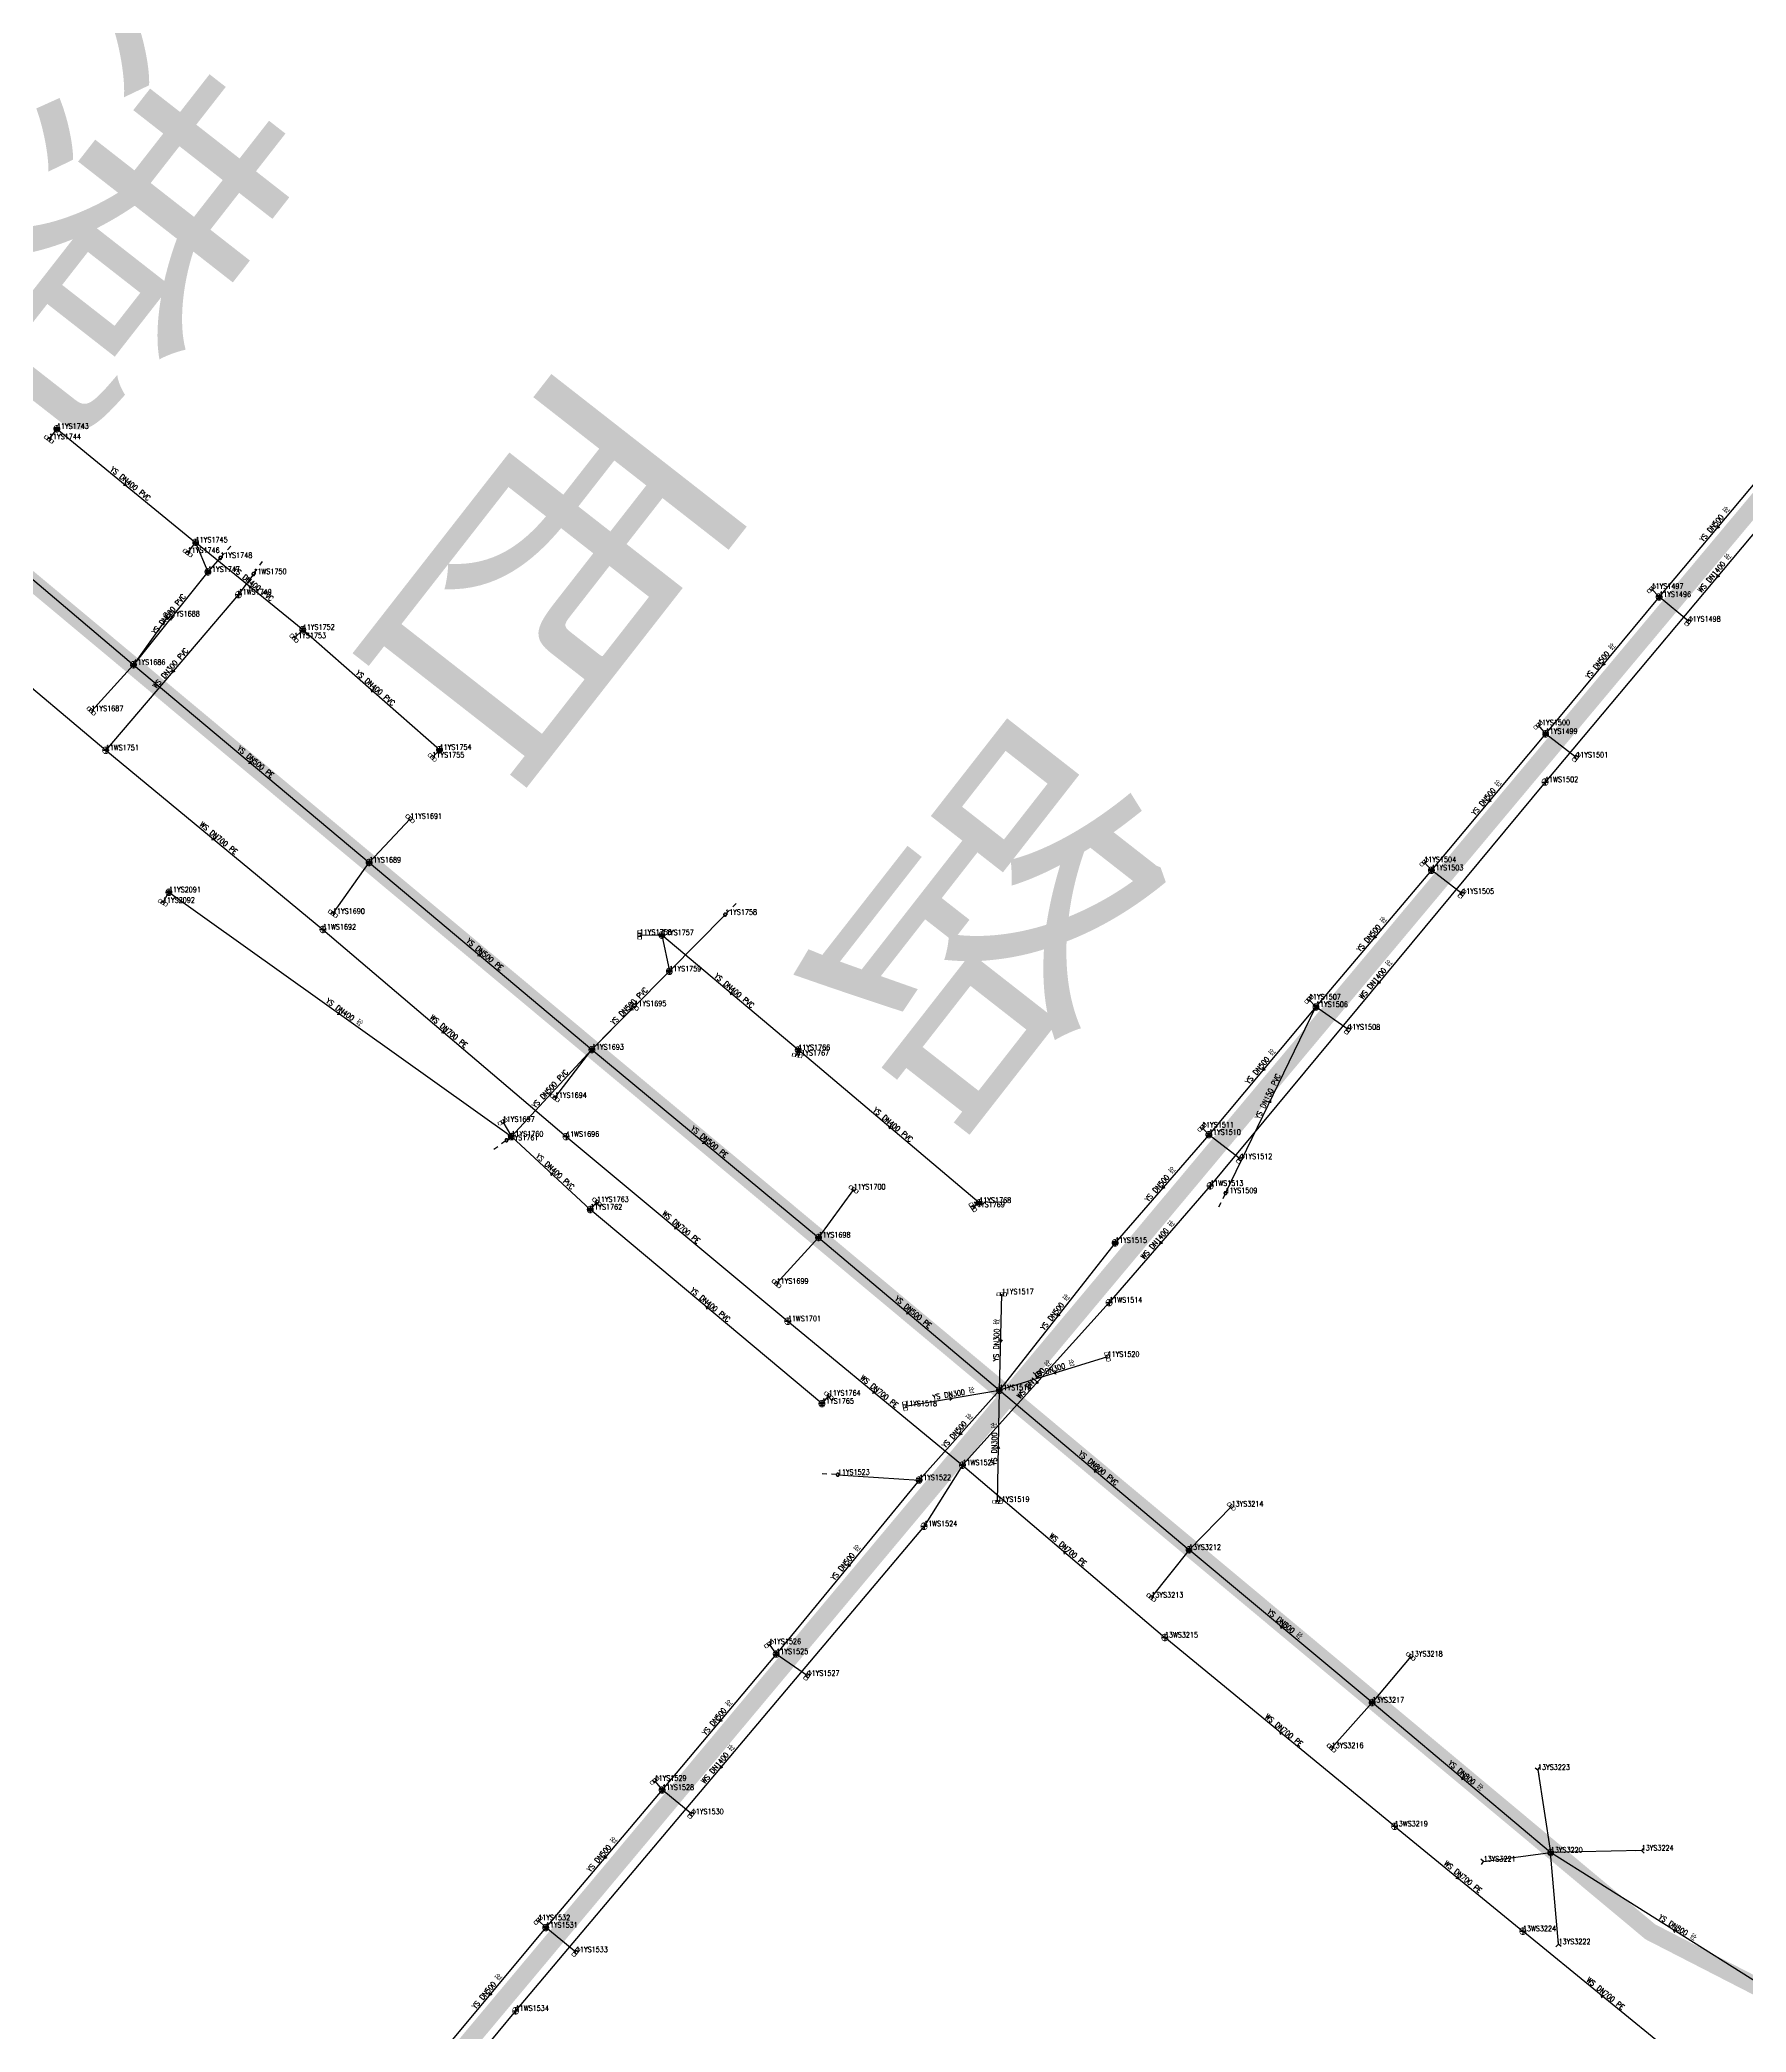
# Model space of a CAD drawing. Extents: x 78813 to 99477, y 2421021 to 2448125.
# Drawn here: x 82797.8 to 83087, y 2435632.1 to 2435969.8 of the extents above; entities that cross this region are included whole.
import ezdxf
from ezdxf.enums import TextEntityAlignment as Align

# ---------------------------------------------------------------- set-up
doc = ezdxf.new("R2010")
doc.units = 0
doc.set_wipeout_variables(frame=1)
doc.layers.get('0').update_dxf_attribs({"linetype": 'CONTINUOUS'})
for name, color, linetype in [('DX_WS', 16, 'CONTINUOUS'), ('DX_YS', 42, 'CONTINUOUS'), ('道路', 5, 'CONTINUOUS')]:
    doc.layers.add(name, color=color, linetype=linetype)
doc.layers.add('WSLINE', color=7, linetype='CONTINUOUS', true_color=0x7f0000)
doc.layers.add('YSLINE', color=7, linetype='CONTINUOUS', true_color=0xcc9900)
doc.layers.add('道路名称', color=7, linetype='CONTINUOUS', lineweight=0)
doc.styles.add('CcNameZT', font='txt.SHX', dxfattribs={"width": 0.8, "bigfont": 'HZTXT.SHX'})
doc.styles.get("Standard").update_dxf_attribs({"font": 'txt.shx', "bigfont": 'hztxt.shx'})
doc.styles.add('宋体0.7', font='', dxfattribs={"width": 0.7})
doc.styles.get('宋体0.7').set_extended_font_data('SimSun')

# ---------------------------------------------------------------- blocks, each defined once
blk = doc.blocks.new('GC546')
at = {"color": 0}
for p in [(0.866, 0.5), (0.866, -0.5)]:
    blk.add_line(p, (0, 0), dxfattribs=at)
blk = doc.blocks.new('PS污水井')
blk.add_lwpolyline([(1, 0), (1, 0.07), (0.99, 0.14), (0.98, 0.21), (0.96, 0.28), (0.94, 0.34), (0.91, 0.41), (0.88, 0.47), (0.85, 0.53), (0.81, 0.59), (0.77, 0.64), (0.72, 0.69), (0.67, 0.74), (0.62, 0.79), (0.56, 0.83), (0.5, 0.87), (0.44, 0.9), (0.37, 0.93), (0.31, 0.95), (0.24, 0.97), (0.17, 0.98), (0.1, 0.99), (0.03, 1), (-0.03, 1), (-0.1, 0.99), (-0.17, 0.98), (-0.24, 0.97), (-0.31, 0.95), (-0.37, 0.93), (-0.44, 0.9), (-0.5, 0.87), (-0.56, 0.83), (-0.62, 0.79), (-0.67, 0.74), (-0.72, 0.69), (-0.77, 0.64), (-0.81, 0.59), (-0.85, 0.53), (-0.88, 0.47), (-0.91, 0.41), (-0.94, 0.34), (-0.96, 0.28), (-0.98, 0.21), (-0.99, 0.14), (-1, 0.07), (-1, 0), (-1, -0.07), (-0.99, -0.14), (-0.98, -0.21), (-0.96, -0.28), (-0.94, -0.34), (-0.91, -0.41), (-0.88, -0.47), (-0.85, -0.53), (-0.81, -0.59), (-0.77, -0.64), (-0.72, -0.69), (-0.67, -0.74), (-0.62, -0.79), (-0.56, -0.83), (-0.5, -0.87), (-0.44, -0.9), (-0.37, -0.93), (-0.31, -0.95), (-0.24, -0.97), (-0.17, -0.98), (-0.1, -0.99), (-0.03, -1), (0.03, -1), (0.1, -0.99), (0.17, -0.98), (0.24, -0.97), (0.31, -0.95), (0.37, -0.93), (0.44, -0.9), (0.5, -0.87), (0.56, -0.83), (0.62, -0.79), (0.67, -0.74), (0.72, -0.69), (0.77, -0.64), (0.81, -0.59), (0.85, -0.53), (0.88, -0.47), (0.91, -0.41), (0.94, -0.34), (0.96, -0.28), (0.98, -0.21), (0.99, -0.14), (1, 0)], close=True)
blk.add_wipeout([(1, 0), (1, 0.07), (0.99, 0.14), (0.98, 0.21), (0.96, 0.28), (0.94, 0.34), (0.91, 0.41), (0.88, 0.47), (0.85, 0.53), (0.81, 0.59), (0.77, 0.64), (0.72, 0.69), (0.67, 0.74), (0.62, 0.79), (0.56, 0.83), (0.5, 0.87), (0.44, 0.9), (0.37, 0.93), (0.31, 0.95), (0.24, 0.97), (0.17, 0.98), (0.1, 0.99), (0.03, 1), (-0.03, 1), (-0.1, 0.99), (-0.17, 0.98), (-0.24, 0.97), (-0.31, 0.95), (-0.37, 0.93), (-0.44, 0.9), (-0.5, 0.87), (-0.56, 0.83), (-0.62, 0.79), (-0.67, 0.74), (-0.72, 0.69), (-0.77, 0.64), (-0.81, 0.59), (-0.85, 0.53), (-0.88, 0.47), (-0.91, 0.41), (-0.94, 0.34), (-0.96, 0.28), (-0.98, 0.21), (-0.99, 0.14), (-1, 0.07), (-1, 0), (-1, -0.07), (-0.99, -0.14), (-0.98, -0.21), (-0.96, -0.28), (-0.94, -0.34), (-0.91, -0.41), (-0.88, -0.47), (-0.85, -0.53), (-0.81, -0.59), (-0.77, -0.64), (-0.72, -0.69), (-0.67, -0.74), (-0.62, -0.79), (-0.56, -0.83), (-0.5, -0.87), (-0.44, -0.9), (-0.37, -0.93), (-0.31, -0.95), (-0.24, -0.97), (-0.17, -0.98), (-0.1, -0.99), (-0.03, -1), (0.03, -1), (0.1, -0.99), (0.17, -0.98), (0.24, -0.97), (0.31, -0.95), (0.37, -0.93), (0.44, -0.9), (0.5, -0.87), (0.56, -0.83), (0.62, -0.79), (0.67, -0.74), (0.72, -0.69), (0.77, -0.64), (0.81, -0.59), (0.85, -0.53), (0.88, -0.47), (0.91, -0.41), (0.94, -0.34), (0.96, -0.28), (0.98, -0.21), (0.99, -0.14)])
for p, q in [((-1, 0), (0, 0)), ((0, 1), (0, 0)), ((0, 0), (0, -1)), ((0, 0), (1, 0))]:
    blk.add_line(p, q)
blk = doc.blocks.new('PS非普查')
blk.add_lwpolyline([(3.7, 0), (5.3, 0)])
blk.add_wipeout([(0.5, 0), (0.5, 0.03), (0.5, 0.07), (0.49, 0.1), (0.48, 0.14), (0.47, 0.17), (0.46, 0.2), (0.44, 0.23), (0.42, 0.26), (0.4, 0.29), (0.38, 0.32), (0.36, 0.35), (0.33, 0.37), (0.31, 0.39), (0.28, 0.41), (0.25, 0.43), (0.22, 0.45), (0.19, 0.46), (0.15, 0.48), (0.12, 0.49), (0.09, 0.49), (0.05, 0.5), (0.02, 0.5), (-0.02, 0.5), (-0.05, 0.5), (-0.09, 0.49), (-0.12, 0.49), (-0.15, 0.48), (-0.19, 0.46), (-0.22, 0.45), (-0.25, 0.43), (-0.28, 0.41), (-0.31, 0.39), (-0.33, 0.37), (-0.36, 0.35), (-0.38, 0.32), (-0.4, 0.29), (-0.42, 0.26), (-0.44, 0.23), (-0.46, 0.2), (-0.47, 0.17), (-0.48, 0.14), (-0.49, 0.1), (-0.5, 0.07), (-0.5, 0.03), (-0.5, 0), (-0.5, -0.03), (-0.5, -0.07), (-0.49, -0.1), (-0.48, -0.14), (-0.47, -0.17), (-0.46, -0.2), (-0.44, -0.23), (-0.42, -0.26), (-0.4, -0.29), (-0.38, -0.32), (-0.36, -0.35), (-0.33, -0.37), (-0.31, -0.39), (-0.28, -0.41), (-0.25, -0.43), (-0.22, -0.45), (-0.19, -0.46), (-0.15, -0.48), (-0.12, -0.49), (-0.09, -0.49), (-0.05, -0.5), (-0.02, -0.5), (0.02, -0.5), (0.05, -0.5), (0.09, -0.49), (0.12, -0.49), (0.15, -0.48), (0.19, -0.46), (0.22, -0.45), (0.25, -0.43), (0.28, -0.41), (0.31, -0.39), (0.33, -0.37), (0.36, -0.35), (0.38, -0.32), (0.4, -0.29), (0.42, -0.26), (0.44, -0.23), (0.46, -0.2), (0.47, -0.17), (0.48, -0.14), (0.49, -0.1), (0.5, -0.07)])
blk.add_line((0.5, 0), (2.1, 0))
blk.add_lwpolyline([(0.5, 0), (0.5, 0.03), (0.5, 0.07), (0.49, 0.1), (0.48, 0.14), (0.47, 0.17), (0.46, 0.2), (0.44, 0.23), (0.42, 0.26), (0.4, 0.29), (0.38, 0.32), (0.36, 0.35), (0.33, 0.37), (0.31, 0.39), (0.28, 0.41), (0.25, 0.43), (0.22, 0.45), (0.19, 0.46), (0.15, 0.48), (0.12, 0.49), (0.09, 0.49), (0.05, 0.5), (0.02, 0.5), (-0.02, 0.5), (-0.05, 0.5), (-0.09, 0.49), (-0.12, 0.49), (-0.15, 0.48), (-0.19, 0.46), (-0.22, 0.45), (-0.25, 0.43), (-0.28, 0.41), (-0.31, 0.39), (-0.33, 0.37), (-0.36, 0.35), (-0.38, 0.32), (-0.4, 0.29), (-0.42, 0.26), (-0.44, 0.23), (-0.46, 0.2), (-0.47, 0.17), (-0.48, 0.14), (-0.49, 0.1), (-0.5, 0.07), (-0.5, 0.03), (-0.5, 0), (-0.5, -0.03), (-0.5, -0.07), (-0.49, -0.1), (-0.48, -0.14), (-0.47, -0.17), (-0.46, -0.2), (-0.44, -0.23), (-0.42, -0.26), (-0.4, -0.29), (-0.38, -0.32), (-0.36, -0.35), (-0.33, -0.37), (-0.31, -0.39), (-0.28, -0.41), (-0.25, -0.43), (-0.22, -0.45), (-0.19, -0.46), (-0.15, -0.48), (-0.12, -0.49), (-0.09, -0.49), (-0.05, -0.5), (-0.02, -0.5), (0.02, -0.5), (0.05, -0.5), (0.09, -0.49), (0.12, -0.49), (0.15, -0.48), (0.19, -0.46), (0.22, -0.45), (0.25, -0.43), (0.28, -0.41), (0.31, -0.39), (0.33, -0.37), (0.36, -0.35), (0.38, -0.32), (0.4, -0.29), (0.42, -0.26), (0.44, -0.23), (0.46, -0.2), (0.47, -0.17), (0.48, -0.14), (0.49, -0.1), (0.5, -0.07), (0.5, 0)], close=True)
blk = doc.blocks.new('PS雨水井')
blk.add_lwpolyline([(1, 0), (1, 0.07), (0.99, 0.14), (0.98, 0.21), (0.96, 0.28), (0.94, 0.34), (0.91, 0.41), (0.88, 0.47), (0.85, 0.53), (0.81, 0.59), (0.77, 0.64), (0.72, 0.69), (0.67, 0.74), (0.62, 0.79), (0.56, 0.83), (0.5, 0.87), (0.44, 0.9), (0.37, 0.93), (0.31, 0.95), (0.24, 0.97), (0.17, 0.98), (0.1, 0.99), (0.03, 1), (-0.03, 1), (-0.1, 0.99), (-0.17, 0.98), (-0.24, 0.97), (-0.31, 0.95), (-0.37, 0.93), (-0.44, 0.9), (-0.5, 0.87), (-0.56, 0.83), (-0.62, 0.79), (-0.67, 0.74), (-0.72, 0.69), (-0.77, 0.64), (-0.81, 0.59), (-0.85, 0.53), (-0.88, 0.47), (-0.91, 0.41), (-0.94, 0.34), (-0.96, 0.28), (-0.98, 0.21), (-0.99, 0.14), (-1, 0.07), (-1, 0), (-1, -0.07), (-0.99, -0.14), (-0.98, -0.21), (-0.96, -0.28), (-0.94, -0.34), (-0.91, -0.41), (-0.88, -0.47), (-0.85, -0.53), (-0.81, -0.59), (-0.77, -0.64), (-0.72, -0.69), (-0.67, -0.74), (-0.62, -0.79), (-0.56, -0.83), (-0.5, -0.87), (-0.44, -0.9), (-0.37, -0.93), (-0.31, -0.95), (-0.24, -0.97), (-0.17, -0.98), (-0.1, -0.99), (-0.03, -1), (0.03, -1), (0.1, -0.99), (0.17, -0.98), (0.24, -0.97), (0.31, -0.95), (0.37, -0.93), (0.44, -0.9), (0.5, -0.87), (0.56, -0.83), (0.62, -0.79), (0.67, -0.74), (0.72, -0.69), (0.77, -0.64), (0.81, -0.59), (0.85, -0.53), (0.88, -0.47), (0.91, -0.41), (0.94, -0.34), (0.96, -0.28), (0.98, -0.21), (0.99, -0.14), (1, 0)], close=True)
blk.add_wipeout([(1, 0), (1, 0.07), (0.99, 0.14), (0.98, 0.21), (0.96, 0.28), (0.94, 0.34), (0.91, 0.41), (0.88, 0.47), (0.85, 0.53), (0.81, 0.59), (0.77, 0.64), (0.72, 0.69), (0.67, 0.74), (0.62, 0.79), (0.56, 0.83), (0.5, 0.87), (0.44, 0.9), (0.37, 0.93), (0.31, 0.95), (0.24, 0.97), (0.17, 0.98), (0.1, 0.99), (0.03, 1), (-0.03, 1), (-0.1, 0.99), (-0.17, 0.98), (-0.24, 0.97), (-0.31, 0.95), (-0.37, 0.93), (-0.44, 0.9), (-0.5, 0.87), (-0.56, 0.83), (-0.62, 0.79), (-0.67, 0.74), (-0.72, 0.69), (-0.77, 0.64), (-0.81, 0.59), (-0.85, 0.53), (-0.88, 0.47), (-0.91, 0.41), (-0.94, 0.34), (-0.96, 0.28), (-0.98, 0.21), (-0.99, 0.14), (-1, 0.07), (-1, 0), (-1, -0.07), (-0.99, -0.14), (-0.98, -0.21), (-0.96, -0.28), (-0.94, -0.34), (-0.91, -0.41), (-0.88, -0.47), (-0.85, -0.53), (-0.81, -0.59), (-0.77, -0.64), (-0.72, -0.69), (-0.67, -0.74), (-0.62, -0.79), (-0.56, -0.83), (-0.5, -0.87), (-0.44, -0.9), (-0.37, -0.93), (-0.31, -0.95), (-0.24, -0.97), (-0.17, -0.98), (-0.1, -0.99), (-0.03, -1), (0.03, -1), (0.1, -0.99), (0.17, -0.98), (0.24, -0.97), (0.31, -0.95), (0.37, -0.93), (0.44, -0.9), (0.5, -0.87), (0.56, -0.83), (0.62, -0.79), (0.67, -0.74), (0.72, -0.69), (0.77, -0.64), (0.81, -0.59), (0.85, -0.53), (0.88, -0.47), (0.91, -0.41), (0.94, -0.34), (0.96, -0.28), (0.98, -0.21), (0.99, -0.14)])
for p, q in [((-1, 0), (0, 0)), ((-0.88, 0.48), (0, 0.47)), ((0, 1), (0, 0)), ((0, 0.47), (0.88, 0.47)), ((0, 0), (0, -1)), ((0, 0), (1, 0)), ((-0.88, -0.48), (0, -0.48)), ((0, -0.48), (0.88, -0.48))]:
    blk.add_line(p, q)
blk = doc.blocks.new('PS雨篦')
blk.add_lwpolyline([(-1.5, 0.5), (0, 0.5), (1.5, 0.5), (1.5, -0.5), (0, -0.5), (-1.5, -0.5)], close=True)
blk.add_wipeout([(-1.5, 0.5), (0, 0.5), (1.5, 0.5), (1.5, -0.5), (0, -0.5), (-1.5, -0.5)])
for p, q in [((-0.51, -0.5), (-0.51, 0.5)), ((0.49, -0.5), (0.49, 0.5))]:
    blk.add_line(p, q)
blk = doc.blocks.new('PS进水口')
for points in [[(-0.82, -0.88), (0, 0), (-0.86, 0.93)], [(0, 0), (1.97, 0)]]:
    blk.add_lwpolyline(points)

msp = doc.modelspace()

# ---------------------------------------------------------------- block references
at = {"layer": 'DX_WS', "yscale": 0.5, "zscale": 0.5}
for name, p, xscale, rotation in [('PS非普查', (82833.98, 2435879.25, -0.52), 0.5000000000340585, 54.0686814479273), ('GC546', (83081.97, 2435878.67, -1.68), 0.5000000001010395, 50.01137670911744), ('GC546', (82820.2, 2435862.57, -0.94), 0.4999999999922745, 49.54313298084885), ('GC546', (82827.36, 2435834.2, -1.06), 0.5000000000594956, 140.4799391202533), ('GC546', (83024.52, 2435809.79, -1.67), 0.4999999999977697, 50.32810547702642), ('GC546', (82866.37, 2435801.46, -1.19), 0.5000000000791873, 139.5629426121153), ('GC546', (82905.76, 2435768.26, -1.31), 0.4999999999615667, 140.224438011433), ('GC546', (82987.58, 2435765.68, -1.87), 0.5000000000597823, 49.13128519987684), ('GC546', (82939.35, 2435740.42, -1.48), 0.5000000001119567, 140.5235388116549), ('GC546', (82966.59, 2435742, -2.09), 0.5000000001357099, 47.94554154115443), ('GC546', (82971.31, 2435713.62, -1.64), 0.4999999999267896, 319.5816309769186), ('GC546', (83007.93, 2435683.02, -1.66), 0.499999999942633, 320.5941641480555), ('GC546', (82913.04, 2435676.82, -2.07), 0.5000000000353227, 49.86754513722697), ('GC546', (83038.28, 2435658.13, -1.64), 0.500000000030234, 140.7422524993979), ('GC546', (83062.43, 2435638.39, -1.41), 0.5000000001235211, 320.7319222471765)]:
    msp.add_blockref(name, p, dxfattribs=dict(at, xscale=xscale, rotation=rotation))
at = {"layer": 'DX_WS', "xscale": 0.5, "yscale": 0.5, "zscale": 0.5}
for p in [(82831.46, 2435875.77, -0.84), (82808.95, 2435849.38, -1.03), (83052.9, 2435844, -1.66), (82845.76, 2435819.02, -1.09), (82886.97, 2435783.9, -1.3), (82996.14, 2435775.57, -1.63), (82924.55, 2435752.62, -1.33), (82979.02, 2435755.78, -2.11), (82954.16, 2435728.23, -2.08), (82947.65, 2435717.88, -2.3), (82988.46, 2435699.02, -1.66), (83027.41, 2435667.02, -1.66), (83049.15, 2435649.25, -1.63), (82878.42, 2435635.76, -1.83)]:
    msp.add_blockref('PS污水井', p, dxfattribs=at)
at = {"layer": 'DX_YS', "xscale": 0.5, "yscale": 0.5, "zscale": 0.5}
for p in [(82800.66, 2435903.86, 2.05), (83072.24, 2435875.37, -0.18), (82842.34, 2435869.82, 1.8), (82813.64, 2435863.88, -0.54), (83053, 2435852.17, -0.29), (82865.53, 2435849.47, 2.16), (82853.59, 2435830.36, -0.58), (83033.64, 2435829.04, 0.01), (82903.21, 2435818.06, 2.05), (82904.48, 2435811.92, 0.02), (83014.07, 2435805.88, -0.58), (82891.35, 2435798.65, -0.73), (82926.32, 2435798.59, 1.97), (82995.92, 2435784.23, -0.27), (82891.07, 2435771.55, 1.89), (82957, 2435772.68, 2.16), (82929.76, 2435766.81, -0.63), (82980.03, 2435765.9, -1.15), (82960.41, 2435740.92, 1.57), (82930.34, 2435738.65, 2.33), (82946.81, 2435725.71, -0.36), (82992.56, 2435713.89, 1.4), (82922.6, 2435696.22, -0.32), (83023.6, 2435688, -0.7), (82903.25, 2435673.19, -0.14), (83053.85, 2435662.57, -0.76), (82883.53, 2435649.85, -0.26)]:
    msp.add_blockref('PS雨水井', p, dxfattribs=at)
at = {"layer": 'DX_YS'}
for name, p, xscale, yscale, zscale, rotation in [('GC546', (82812.43, 2435894.24, 1.96), 0.5000000000789899, 0.5, 0.5, 140.7292946544946), ('GC546', (83081.97, 2435886.95, 0.07), 0.5000000001395504, 0.5, 0.5, 49.9747294088598), ('PS雨篦', (82822.84, 2435882.83, 2.1), 0.5000000000901645, 0.5, 0.5, 323.02264410224), ('PS非普查', (82828.37, 2435881.98, 0.17), 0.500000000146026, 0.5, 0.5, 48.51968570163255), ('GC546', (82819.95, 2435871.74, -0.3), 0.5000000000829588, 0.5, 0.5, 51.23682913590029), ('PS雨篦', (83077.25, 2435871.19, 1.67), 0.5000000000998536, 0.5, 0.5, 50.20793012824787), ('GC546', (83062.62, 2435863.77, -0.22), 0.5000000001311133, 0.5, 0.5, 50.32830414427784), ('GC546', (82853.93, 2435859.65, 1.98), 0.5000000000592053, 0.5, 0.5, 318.7370369457537), ('PS雨篦', (82806.51, 2435856.03, 1.97), 0.5000000000356686, 0.5, 0.5, 317.7470200464692), ('GC546', (82833.61, 2435847.12, -0.56), 0.4999999999987182, 0.5, 0.5, 140.0026859089361), ('PS雨篦', (83058.18, 2435848.18, 1.81), 0.4999999999311595, 0.5, 0.5, 52.43621546600107), ('GC546', (83043.32, 2435840.6, -0.14), 0.4999999999669362, 0.5, 0.5, 50.06842733400732), ('PS雨篦', (82860.54, 2435837.78, 1.85), 0.5000000000883967, 0.5, 0.5, 136.8578918579311), ('PS雨篦', (82818.64, 2435823.55, 2.21), 0.4999999998859636, 0.5, 0.5, 330.0080806996235), ('PS雨篦', (83038.84, 2435825.05, 1.98), 0.4999999998869731, 0.5, 0.5, 52.4356738535546), ('PS非普查', (82913.92, 2435821.52, 0.12), 0.5000000001212882, 0.5, 0.5, 45.48763751403043), ('PS雨篦', (82899.45, 2435818.11, 2.31), 0.4999999999871633, 0.5, 0.5, 269.2541618960697), ('GC546', (83023.85, 2435817.46, -0.24), 0.4999999998396195, 0.5, 0.5, 49.79359647917651), ('GC546', (82872.47, 2435814.51, -0.66), 0.4999999999204007, 0.5, 0.5, 139.9757199481296), ('GC546', (82914.77, 2435808.33, 2.01), 0.4999999998774805, 0.5, 0.5, 319.8742898634645), ('GC546', (82848.68, 2435804.61, 0.06), 0.5000000000203665, 0.5, 0.5, 144.4900666232448), ('GC546', (82897.91, 2435805.29, -0.35), 0.5000000001146581, 0.5, 0.5, 45.29290957542342), ('PS雨篦', (83019.54, 2435802.04, 1.83), 0.5000000001738174, 0.5, 0.5, 54.95880010871479), ('GC546', (83004.99, 2435795.06, -0.41), 0.4999999999580151, 0.5, 0.5, 50.03392021023888), ('GC546', (82884.52, 2435791.28, -0.5), 0.5000000000025923, 0.5, 0.5, 227.2106582957561), ('GC546', (83006.4, 2435790.11, 1.39), 0.4999999999908749, 0.5, 0.5, 244.0814851641598), ('PS非普查', (82876.87, 2435783.29, -0.08), 0.4999999999820692, 0.5, 0.5, 216.7374476210661), ('GC546', (82941.66, 2435785.63, 2.06), 0.5000000000559328, 0.5, 0.5, 319.8210325375517), ('GC546', (82910.55, 2435782.73, -0.68), 0.5000000000570575, 0.5, 0.5, 140.3394030264425), ('PS雨篦', (83001.26, 2435780.11, 2.08), 0.5000000001123721, 0.5, 0.5, 52.34392883741189), ('GC546', (82884.38, 2435777.73, 1.91), 0.4999999998691651, 0.5, 0.5, 317.2521942400051), ('PS雨篦', (82935.7, 2435774.97, 1.89), 0.4999999999808214, 0.5, 0.5, 143.9392532758235), ('GC546', (82987.97, 2435775.06, -0.66), 0.5000000000796224, 0.5, 0.5, 49.07705253864443), ('PS雨篦', (82922.65, 2435758.99, 1.89), 0.4999999998465207, 0.5, 0.5, 317.7190172514524), ('PS雨篦', (82960.81, 2435757.19, 1.57), 0.4999999999992469, 0.5, 0.5, 178.5986986487063), ('GC546', (82910.71, 2435755.1, 2.13), 0.5000000000688761, 0.5, 0.5, 320.0462275302719), ('GC546', (82945.08, 2435753.86, -0.7), 0.5000000000054873, 0.5, 0.5, 139.8203296488107), ('GC546', (82970.22, 2435753.41, -0.81), 0.4999999999153962, 0.5, 0.5, 51.85442681904533), ('GC546', (82960.61, 2435749.06, 1.57), 0.5000000000180649, 0.5, 0.5, 88.59869862874274), ('PS雨篦', (82978.74, 2435746.6, 1.82), 0.5000000002208898, 0.5, 0.5, 107.2272008145288), ('GC546', (82969.57, 2435743.76, 1.68), 0.5000000000459113, 0.5, 0.5, 17.22720083995046), ('GC546', (82952.42, 2435739.58, 1.68), 0.4999999999688114, 0.5, 0.5, 189.5541515846215), ('PS雨篦', (82944.43, 2435738.23, 1.8), 0.4999999998231791, 0.5, 0.5, 279.5541516060311), ('GC546', (82953.61, 2435733.32, -0.28), 0.4999999998548968, 0.5, 0.5, 48.19293867068386), ('GC546', (82960.25, 2435731.46, 1.66), 0.499999999790594, 0.5, 0.5, 269.0430898614378), ('PS非普查', (82933.02, 2435726.61, 1.83), 0.5000000000004498, 0.5000000000004498, 0.5000000000004498, 176.2791239163834), ('GC546', (82976.48, 2435727.41, -0.67), 0.4999999999528545, 0.5, 0.5, 319.9450055218535), ('PS雨篦', (82960.1, 2435722, 1.76), 0.4999999999923482, 0.5, 0.5, 359.0430898751661), ('PS雨篦', (82999.75, 2435721.22, 1.91), 0.4999999999838244, 0.5, 0.5, 135.528602081852), ('GC546', (82934.71, 2435710.97, -0.32), 0.4999999999064476, 0.5, 0.5, 50.61889697281226), ('PS雨篦', (82986.16, 2435705.79, 1.73), 0.4999999999473578, 0.5, 0.5, 321.6953997222794), ('GC546', (83008.08, 2435700.95, -0.64), 0.4999999999410008, 0.5, 0.5, 320.1646658200119), ('PS雨篦', (83030.13, 2435695.82, 1.7), 0.5000000001177677, 0.5, 0.5, 140.1469217535844), ('PS雨篦', (82927.9, 2435692.55, 2.13), 0.5000000001751728, 0.5, 0.5, 55.32285269934174), ('GC546', (82912.93, 2435684.71, -0.21), 0.4999999998377896, 0.5, 0.5, 49.96390533891538), ('PS雨篦', (83016.71, 2435680.29, 1.58), 0.500000000094255, 0.5, 0.5, 318.2141654988281), ('GC546', (83038.73, 2435675.29, -0.73), 0.5000000000867796, 0.5, 0.5, 319.9566414521146), ('PS进水口', (83051.7, 2435676.6, 1.89), 0.4999999998683863, 0.5, 0.5, 278.7274352456247), ('PS雨篦', (82908.27, 2435669.08, 2.04), 0.5000000000569401, 0.5, 0.5, 50.6354092143755), ('GC546', (82893.39, 2435661.52, -0.2), 0.5000000000006979, 0.5000000000006979, 0.5000000000006979, 49.80052182834848), ('PS进水口', (83069.27, 2435662.91, 1.87), 0.5000000000086682, 0.5, 0.5, 181.2636998825274), ('PS进水口', (83042.48, 2435661.05, 1.67), 0.5000000000011919, 0.5, 0.5, 7.638838305913724), ('GC546', (83074.67, 2435649.44, -0.62), 0.5000000000709747, 0.5, 0.5, 327.7662555431729), ('PS雨篦', (82888.63, 2435645.71, 2.09), 0.4999999999085908, 0.5, 0.5, 50.96576824308809), ('PS进水口', (83055.18, 2435647.04, 1.66), 0.500000000186101, 0.5, 0.5, 94.86373540967728), ('GC546', (82873.9, 2435638.32, -0.22), 0.5000000000865412, 0.5, 0.5, 50.14216000514802)]:
    msp.add_blockref(name, p, dxfattribs=dict(at, xscale=xscale, yscale=yscale, zscale=zscale, rotation=rotation))

# ---------------------------------------------------------------- texts
at = {"layer": 'DX_WS', "style": 'CcNameZT', "width": 0.8}
for s, rotation, p in [(' WS DN1400 砼', 50.0114, (83081.78, 2435878.83, -1.71)), (' WS DN300 PVC', 49.5431, (82820.02, 2435862.74, -0.84)), (' WS DN700 PE', 320.4799, (82827.52, 2435834.39, -1.03)), (' WS DN1400 砼', 50.3281, (83024.33, 2435809.95, -1.66)), (' WS DN700 PE', 319.5629, (82866.53, 2435801.65, -1.09)), (' WS DN700 PE', 320.2244, (82905.92, 2435768.45, -1.3)), (' WS DN1400 砼', 49.1313, (82987.39, 2435765.84, -1.63)), (' WS DN1400 砼', 47.9455, (82966.4, 2435742.17, -2.11)), (' WS DN700 PE', 319.5816, (82971.47, 2435713.81, -1.66)), (' WS DN700 PE', 320.5942, (83008.09, 2435683.21, -1.66)), (' WS DN1400 砼', 49.8675, (82912.85, 2435676.98, -2.3)), (' WS DN700 PE', 320.7422, (83038.44, 2435658.33, -1.64)), (' WS DN700 PE', 320.7319, (83062.59, 2435638.58, -1.2))]:
    msp.add_text(s, height=0.9, rotation=rotation, dxfattribs=at).set_placement(p, align=Align.CENTER)
at = {"layer": 'DX_YS', "style": 'CcNameZT', "width": 0.8}
for s, rotation, p in [(' YS DN400 PVC', 320.7293, (82812.58, 2435894.44, 2.05)), (' YS DN500 砼', 49.9747, (83081.78, 2435887.11, 0.31)), (' YS DN500 砼', 50.3283, (83062.43, 2435863.93, -0.18)), (' YS DN400 PVC', 318.737, (82854.1, 2435859.84, 2.16)), (' YS DN500 PE', 320.0027, (82833.78, 2435847.31, -0.54)), (' YS DN500 砼', 50.0684, (83043.13, 2435840.76, -0.29)), (' YS DN500 砼', 49.7936, (83023.66, 2435817.62, 0.01)), (' YS DN500 PE', 319.9757, (82872.63, 2435814.7, -0.58)), (' YS DN400 PVC', 319.8743, (82914.93, 2435808.52, 1.97)), (' YS DN400 砼', 324.4901, (82848.82, 2435804.82, 0.34)), (' YS DN500 砼', 50.0339, (83004.8, 2435795.22, -0.58)), (' YS DN150 PVC', 64.0815, (83006.17, 2435790.22, 1.72)), (' YS DN400 PVC', 319.821, (82941.82, 2435785.82, 2.16)), (' YS DN500 PE', 320.3394, (82910.71, 2435782.92, -0.73)), (' YS DN400 PVC', 317.2522, (82884.56, 2435777.91, 1.89)), (' YS DN500 砼', 49.0771, (82987.79, 2435775.23, -0.27)), (' YS DN400 PVC', 320.0462, (82910.87, 2435755.29, 2.33)), (' YS DN500 PE', 319.8203, (82945.25, 2435754.06, -0.63)), (' YS DN500 砼', 51.8544, (82970.02, 2435753.56, -1.15)), (' YS DN300 砼', 88.5987, (82960.36, 2435749.06, 1.57)), (' YS DN300 砼', 17.2272, (82969.5, 2435744, 1.82)), (' YS DN300 砼', 9.5542, (82952.38, 2435739.82, 1.8)), (' YS DN500 砼', 48.1929, (82953.43, 2435733.48, -0.19)), (' YS DN300 砼', 89.0431, (82960, 2435731.47, 1.76)), (' YS DN800 PVC', 319.945, (82976.65, 2435727.6, -0.57)), (' YS DN500 砼', 50.6189, (82934.51, 2435711.13, -0.36)), (' YS DN800 砼', 320.1647, (83008.24, 2435701.14, -0.7)), (' YS DN500 砼', 49.9639, (82912.74, 2435684.87, -0.32)), (' YS DN800 砼', 319.9566, (83038.89, 2435675.48, -0.76)), (' YS DN500 砼', 49.8005, (82893.2, 2435661.68, -0.14)), (' YS DN800 砼', 327.7663, (83074.81, 2435649.66, -0.47)), (' YS DN500 砼', 50.1422, (82873.71, 2435638.48, -0.26))]:
    msp.add_text(s, height=0.9, rotation=rotation, dxfattribs=at).set_placement(p, align=Align.CENTER)
at = {"layer": 'DX_YS', "width": 0.8}
for s, p in [('13YS3223', (83051.7, 2435676.6, 1.89)), ('13YS3221', (83042.48, 2435661.05, 1.67)), ('13YS3224', (83069.27, 2435662.91, 1.87)), ('13YS3222', (83055.18, 2435647.04, 1.66))]:
    msp.add_text(s, height=0.9, dxfattribs=at).set_placement(p)

# ---------------------------------------------------------------- next in the draw order: linework, layer by layer
at = {"layer": 'WSLINE'}
for p, q in [((82769.82, 2435882.39, -0.92), (82808.95, 2435849.38, -1.03)), ((82833.98, 2435879.25, -0.52), (82831.46, 2435875.77, -0.84)), ((82979.02, 2435755.78, -2.11), (82954.16, 2435728.23, -2.08)), ((82954.16, 2435728.23, -2.08), (82947.65, 2435717.88, -2.3)), ((82954.16, 2435728.23, -1.63), (82988.46, 2435699.02, -1.66)), ((83027.41, 2435667.02, -1.66), (82988.46, 2435699.02, -1.66)), ((83027.41, 2435667.02, -1.64), (83049.15, 2435649.25, -1.63)), ((83075.71, 2435627.54, -1.2), (83049.15, 2435649.25, -1.63)), ((82878.42, 2435635.76, -1.83), (82820.52, 2435566.04, -1.93))]:
    msp.add_line(p, q, dxfattribs=at)
at = {"layer": 'YSLINE'}
for p, q in [((82772.99, 2435898.33, -0.65), (82813.64, 2435863.88, -0.74)), ((82806.51, 2435856.03, 1.97), (82813.64, 2435863.88, 1.49)), ((82813.64, 2435863.88, -0.54), (82853.59, 2435830.36, -0.58)), ((82860.54, 2435837.78, 1.85), (82853.59, 2435830.36, 1.3)), ((82853.59, 2435830.36, -0.58), (82891.35, 2435798.65, -0.73)), ((82913.92, 2435821.52, 0.12), (82904.48, 2435811.92, 0.02)), ((82899.45, 2435818.11, 2.31), (82903.21, 2435818.06, 2.14)), ((82903.21, 2435818.06, 2.05), (82904.48, 2435811.92, 1.87)), ((82935.7, 2435774.97, 1.89), (82929.76, 2435766.81, 1.37)), ((82922.65, 2435758.99, 1.89), (82929.76, 2435766.81, 1.27)), ((82980.03, 2435765.9, -1.15), (82960.41, 2435740.92, -0.47)), ((82960.41, 2435740.92, 1.57), (82960.81, 2435757.19, 1.57)), ((82978.74, 2435746.6, 1.82), (82960.41, 2435740.92, 1.53)), ((82944.43, 2435738.23, 1.8), (82960.41, 2435740.92, 1.57)), ((82960.41, 2435740.92, -0.19), (82946.81, 2435725.71, -0.36)), ((82960.1, 2435722, 1.76), (82960.41, 2435740.92, 1.56)), ((82960.41, 2435740.92, -0.77), (82992.56, 2435713.89, -0.57)), ((82933.02, 2435726.61, 1.83), (82946.81, 2435725.71, 1.39)), ((82999.75, 2435721.22, 1.91), (82992.56, 2435713.89, 1.42)), ((82992.56, 2435713.89, 1.4), (82986.16, 2435705.79, 1.73)), ((83023.6, 2435688, -0.7), (82992.56, 2435713.89, -0.57)), ((83030.13, 2435695.82, 1.7), (83023.6, 2435688, 1.32)), ((83016.71, 2435680.29, 1.58), (83023.6, 2435688, 1.29)), ((83053.85, 2435662.57, -0.76), (83023.6, 2435688, -0.69)), ((83051.7, 2435676.6, 1.89), (83053.85, 2435662.57, 1.52)), ((83042.48, 2435661.05, 1.67), (83053.85, 2435662.57, 1.53)), ((83069.27, 2435662.91, 1.87), (83053.85, 2435662.57, 1.52)), ((83095.49, 2435636.32, -0.47), (83053.85, 2435662.57, -0.76)), ((83055.18, 2435647.04, 1.66), (83053.85, 2435662.57, 1.5))]:
    msp.add_line(p, q, dxfattribs=at)

# ---------------------------------------------------------------- next in the draw order: block references
at = {"layer": 'DX_YS', "yscale": 0.5, "zscale": 0.5}
for name, p, xscale, rotation in [('PS雨篦', (82799.32, 2435902.1, 1.82), 0.4999999999764627, 142.690170517192), ('GC546', (82833.26, 2435877.22, 1.81), 0.4999999999045399, 320.7990831637795), ('PS雨篦', (83070.95, 2435876.75, 1.77), 0.499999999982882, 222.8820700798644), ('PS雨篦', (82819.47, 2435872.08, 1.84), 0.4999999999337606, 144.623159019523), ('PS雨篦', (82840.87, 2435868.38, 2.42), 0.4999999999040189, 314.5076111364306), ('PS雨篦', (83051.71, 2435853.63, 1.83), 0.5000000000859341, 221.2744683458631), ('PS雨篦', (82864.31, 2435848.15, 2.19), 0.4999999999696838, 317.5423078549251), ('PS雨篦', (83032.41, 2435830.42, 1.95), 0.4999999998664528, 221.7751690486066), ('PS雨篦', (82847.45, 2435821.68, 2.02), 0.5000000000740727, 324.7435654141856), ('PS雨篦', (83012.88, 2435807.16, 1.99), 0.5000000000314444, 222.7706331205419), ('PS雨篦', (82898.55, 2435806.01, 1.79), 0.5000000001194164, 135.6061569554215), ('PS雨篦', (82926.15, 2435797.65, 2.27), 0.5000000000015479, 349.8351222673739), ('PS雨篦', (82885.06, 2435790.47, 1.84), 0.5000000000897346, 322.48253798384), ('PS雨篦', (82994.76, 2435785.47, 1.93), 0.5000000000191845, 223.3321249446725), ('PS雨篦', (82892.18, 2435772.83, 2.39), 0.5000000000027062, 139.2151833087709), ('PS非普查', (82998.73, 2435774.33, 1.72), 0.4999999999908749, 244.0814851641598), ('PS雨篦', (82955.92, 2435771.95, 2.34), 0.5000000001309256, 303.7388298668143), ('PS雨篦', (82931.49, 2435740.01, 2.6), 0.4999999999727355, 140.0997388427167), ('PS雨篦', (82921.38, 2435697.91, 2.06), 0.4999999998658327, 215.8413684491583), ('PS雨篦', (82901.97, 2435674.75, 2.03), 0.5000000000104846, 219.4209927365702), ('PS雨篦', (82882.25, 2435651.11, 2.15), 0.5000000000359719, 225.4974252129707)]:
    msp.add_blockref(name, p, dxfattribs=dict(at, xscale=xscale, rotation=rotation))
at = {"layer": 'DX_YS', "xscale": 0.5, "yscale": 0.5, "zscale": 0.5}
for p in [(82824.19, 2435884.62, 1.88), (82826.27, 2435879.61, -0.06), (82819.66, 2435825.32, 0.34), (82877.7, 2435783.91, -0.27)]:
    msp.add_blockref('PS雨水井', p, dxfattribs=at)

# ---------------------------------------------------------------- next in the draw order: texts
at = {"layer": 'DX_WS', "width": 0.8}
for s, p in [('11WS1750', (82833.98, 2435879.25, -0.52)), ('11WS1749', (82831.46, 2435875.77, -0.84)), ('11WS1751', (82808.95, 2435849.38, -1.03)), ('11WS1502', (83052.9, 2435844, -1.66)), ('11WS1696', (82886.97, 2435783.9, -1.3)), ('11WS1514', (82979.02, 2435755.78, -2.11)), ('11WS1701', (82924.55, 2435752.62, -1.33)), ('11WS1521', (82954.16, 2435728.23, -2.08)), ('11WS1524', (82947.65, 2435717.88, -2.3)), ('13WS3215', (82988.46, 2435699.02, -1.66)), ('13WS3219', (83027.41, 2435667.02, -1.66)), ('13WS3224', (83049.15, 2435649.25, -1.63)), ('11WS1534', (82878.42, 2435635.76, -1.83))]:
    msp.add_text(s, height=0.9, dxfattribs=at).set_placement(p)
at = {"layer": 'DX_WS', "style": 'CcNameZT', "width": 0.8}
msp.add_text(' WS DN700 PE', height=0.9, rotation=320.5235, dxfattribs=at).set_placement((82939.51, 2435740.61, -1.33), align=Align.CENTER)
at = {"layer": 'DX_YS', "width": 0.8}
for s, p in [('11YS1748', (82828.37, 2435881.98, 0.17)), ('11YS1498', (83077.25, 2435871.19, 1.67)), ('11YS1686', (82813.64, 2435863.88, -0.54)), ('11YS1687', (82806.51, 2435856.03, 1.97)), ('11YS1501', (83058.18, 2435848.18, 1.81)), ('11YS1691', (82860.54, 2435837.78, 1.85)), ('11YS1689', (82853.59, 2435830.36, -0.58)), ('11YS1505', (83038.84, 2435825.05, 1.98)), ('11YS1758', (82913.92, 2435821.52, 0.12)), ('11YS1756', (82899.45, 2435818.11, 2.31)), ('11YS1757', (82903.21, 2435818.06, 2.05)), ('11YS1759', (82904.48, 2435811.92, 0.02)), ('11YS1508', (83019.54, 2435802.04, 1.83)), ('11YS1693', (82891.35, 2435798.65, -0.73)), ('11YS1512', (83001.26, 2435780.11, 2.08)), ('11YS1700', (82935.7, 2435774.97, 1.89)), ('11YS1698', (82929.76, 2435766.81, -0.63)), ('11YS1515', (82980.03, 2435765.9, -1.15)), ('11YS1699', (82922.65, 2435758.99, 1.89)), ('11YS1517', (82960.81, 2435757.19, 1.57)), ('11YS1520', (82978.74, 2435746.6, 1.82)), ('11YS1516', (82960.41, 2435740.92, 1.57)), ('11YS1518', (82944.43, 2435738.23, 1.8)), ('11YS1523', (82933.02, 2435726.61, 1.83)), ('11YS1522', (82946.81, 2435725.71, -0.36)), ('11YS1519', (82960.1, 2435722, 1.76)), ('13YS3214', (82999.75, 2435721.22, 1.91)), ('13YS3212', (82992.56, 2435713.89, 1.4)), ('13YS3213', (82986.16, 2435705.79, 1.73)), ('13YS3218', (83030.13, 2435695.82, 1.7)), ('11YS1527', (82927.9, 2435692.55, 2.13)), ('13YS3217', (83023.6, 2435688, -0.7)), ('13YS3216', (83016.71, 2435680.29, 1.58)), ('11YS1530', (82908.27, 2435669.08, 2.04)), ('13YS3220', (83053.85, 2435662.57, -0.76)), ('11YS1533', (82888.63, 2435645.71, 2.09))]:
    msp.add_text(s, height=0.9, dxfattribs=at).set_placement(p)
at = {"layer": 'DX_YS', "style": 'CcNameZT', "width": 0.8}
msp.add_text(' YS DN400 PVC', height=0.9, rotation=320.7991, dxfattribs=at).set_placement((82833.42, 2435877.42, 1.8), align=Align.CENTER)

# ---------------------------------------------------------------- next in the draw order: linework, layer by layer
at = {"layer": 'WSLINE'}
for p, q in [((83111.05, 2435913.33, -1.71), (83052.9, 2435844, -1.66)), ((82831.46, 2435875.77, -0.84), (82808.95, 2435849.38, -1.03)), ((82808.95, 2435849.38, -1.03), (82845.76, 2435819.02, -1.09)), ((83052.9, 2435844, -1.66), (82996.14, 2435775.57, -1.68)), ((82886.97, 2435783.9, -1.3), (82924.55, 2435752.62, -1.33)), ((82996.14, 2435775.57, -1.63), (82979.02, 2435755.78, -2.11)), ((82924.55, 2435752.62, -1.33), (82954.16, 2435728.23, -1.63)), ((82947.65, 2435717.88, -2.3), (82878.42, 2435635.76, -1.83))]:
    msp.add_line(p, q, dxfattribs=at)
at = {"layer": 'YSLINE'}
for p, q in [((82800.66, 2435903.86, 2.15), (82799.32, 2435902.1, 1.82)), ((82800.66, 2435903.86, 2.05), (82824.19, 2435884.62, 1.88)), ((83091.7, 2435898.53, 0.31), (83072.24, 2435875.37, -0.16)), ((82822.84, 2435882.83, 2.1), (82824.19, 2435884.62, 2.08)), ((82842.34, 2435869.82, 1.8), (82824.19, 2435884.62, 1.82)), ((82824.19, 2435884.62, 1.88), (82826.27, 2435879.61, 1.81)), ((82828.37, 2435881.98, 0.17), (82826.27, 2435879.61, -0.06)), ((82826.27, 2435879.61, -0.06), (82813.64, 2435863.88, -0.54)), ((83072.24, 2435875.37, -0.18), (83053, 2435852.17, -0.26)), ((83070.95, 2435876.75, 1.77), (83072.24, 2435875.37, 1.49)), ((83077.25, 2435871.19, 1.67), (83072.24, 2435875.37, 1.39)), ((82819.47, 2435872.08, 1.84), (82813.64, 2435863.88, 1.52)), ((82840.87, 2435868.38, 2.42), (82842.34, 2435869.82, 2.07)), ((82865.53, 2435849.47, 2.16), (82842.34, 2435869.82, 1.8)), ((83053, 2435852.17, -0.29), (83033.64, 2435829.04, 0.01)), ((83051.71, 2435853.63, 1.83), (83053, 2435852.17, 1.5)), ((83058.18, 2435848.18, 1.81), (83053, 2435852.17, 1.46)), ((82864.31, 2435848.15, 2.19), (82865.53, 2435849.47, 2.25)), ((82847.45, 2435821.68, 2.02), (82853.59, 2435830.36, 1.39)), ((83033.64, 2435829.04, 0.01), (83014.07, 2435805.88, -0.48)), ((83032.41, 2435830.42, 1.95), (83033.64, 2435829.04, 1.73)), ((83038.84, 2435825.05, 1.98), (83033.64, 2435829.04, 1.85)), ((82818.64, 2435823.55, 2.21), (82819.66, 2435825.32, 2.52)), ((82926.32, 2435798.59, 1.97), (82903.21, 2435818.06, 2.05)), ((82904.48, 2435811.92, 0.02), (82891.35, 2435798.65, -0.73)), ((83012.88, 2435807.16, 1.99), (83014.07, 2435805.88, 1.49)), ((82898.55, 2435806.01, 1.79), (82891.35, 2435798.65, 1.31)), ((83014.07, 2435805.88, -0.58), (82995.92, 2435784.23, -0.24)), ((82998.73, 2435774.33, 1.72), (83014.07, 2435805.88, 1.06)), ((83019.54, 2435802.04, 1.83), (83014.07, 2435805.88, 1.37)), ((82885.06, 2435790.47, 1.84), (82891.35, 2435798.65, 1.31)), ((82891.35, 2435798.65, -0.73), (82929.76, 2435766.81, -0.63)), ((82926.15, 2435797.65, 2.27), (82926.32, 2435798.59, 2.07)), ((82957, 2435772.68, 2.16), (82926.32, 2435798.59, 1.97)), ((82876.87, 2435783.29, -0.08), (82877.7, 2435783.91, -0.27)), ((82891.07, 2435771.55, 1.89), (82877.7, 2435783.91, 1.93)), ((82995.92, 2435784.23, -0.27), (82980.03, 2435765.9, -1.05)), ((82994.76, 2435785.47, 1.93), (82995.92, 2435784.23, 1.72)), ((83001.26, 2435780.11, 2.08), (82995.92, 2435784.23, 1.53)), ((82892.18, 2435772.83, 2.39), (82891.07, 2435771.55, 2.31)), ((82930.34, 2435738.65, 2.33), (82891.07, 2435771.55, 1.93)), ((82955.92, 2435771.95, 2.34), (82957, 2435772.68, 2.34)), ((82929.76, 2435766.81, -0.63), (82960.41, 2435740.92, -0.77)), ((82931.49, 2435740.01, 2.6), (82930.34, 2435738.65, 2.43)), ((82946.81, 2435725.71, -0.36), (82922.6, 2435696.22, -0.27)), ((82922.6, 2435696.22, -0.32), (82903.25, 2435673.19, -0.09)), ((82921.38, 2435697.91, 2.06), (82922.6, 2435696.22, 1.66)), ((82927.9, 2435692.55, 2.13), (82922.6, 2435696.22, 1.68)), ((82903.25, 2435673.19, -0.14), (82883.53, 2435649.85, -0.26)), ((82901.97, 2435674.75, 2.03), (82903.25, 2435673.19, 1.86)), ((82908.27, 2435669.08, 2.04), (82903.25, 2435673.19, 1.86)), ((82883.53, 2435649.85, -0.26), (82864.28, 2435626.79, -0.17)), ((82882.25, 2435651.11, 2.15), (82883.53, 2435649.85, 1.75)), ((82888.63, 2435645.71, 2.09), (82883.53, 2435649.85, 1.75))]:
    msp.add_line(p, q, dxfattribs=at)

# ---------------------------------------------------------------- next in the draw order: block references
at = {"layer": 'DX_YS', "xscale": 0.4999999999119237, "yscale": 0.5, "zscale": 0.5, "rotation": 210.3046694905898}
msp.add_blockref('PS雨篦', (82876.23, 2435786.42, 2.57), dxfattribs=at)

# ---------------------------------------------------------------- next in the draw order: texts
at = {"layer": 'DX_WS', "width": 0.8}
for s, p in [('11WS1692', (82845.76, 2435819.02, -1.09)), ('11WS1513', (82996.14, 2435775.57, -1.63))]:
    msp.add_text(s, height=0.9, dxfattribs=at).set_placement(p)
at = {"layer": 'DX_YS', "width": 0.8}
for s, p in [('11YS1744', (82799.32, 2435902.1, 1.82)), ('11YS1743', (82800.66, 2435903.86, 2.05)), ('11YS1745', (82824.19, 2435884.62, 1.88)), ('11YS1746', (82822.84, 2435882.83, 2.1)), ('11YS1747', (82826.27, 2435879.61, -0.06)), ('11YS1497', (83070.95, 2435876.75, 1.77)), ('11YS1496', (83072.24, 2435875.37, -0.18)), ('11YS1688', (82819.47, 2435872.08, 1.84)), ('11YS1753', (82840.87, 2435868.38, 2.42)), ('11YS1752', (82842.34, 2435869.82, 1.8)), ('11YS1500', (83051.71, 2435853.63, 1.83)), ('11YS1499', (83053, 2435852.17, -0.29)), ('11YS1755', (82864.31, 2435848.15, 2.19)), ('11YS1754', (82865.53, 2435849.47, 2.16)), ('11YS1504', (83032.41, 2435830.42, 1.95)), ('11YS1503', (83033.64, 2435829.04, 0.01)), ('11YS2092', (82818.64, 2435823.55, 2.21)), ('11YS2091', (82819.66, 2435825.32, 0.34)), ('11YS1690', (82847.45, 2435821.68, 2.02)), ('11YS1507', (83012.88, 2435807.16, 1.99)), ('11YS1695', (82898.55, 2435806.01, 1.79)), ('11YS1506', (83014.07, 2435805.88, -0.58)), ('11YS1767', (82926.15, 2435797.65, 2.27)), ('11YS1766', (82926.32, 2435798.59, 1.97)), ('11YS1694', (82885.06, 2435790.47, 1.84)), ('11YS1511', (82994.76, 2435785.47, 1.93)), ('11YS1510', (82995.92, 2435784.23, -0.27)), ('11YS1763', (82892.18, 2435772.83, 2.39)), ('11YS1768', (82957, 2435772.68, 2.16)), ('11YS1509', (82998.73, 2435774.33, 1.72)), ('11YS1762', (82891.07, 2435771.55, 1.89)), ('11YS1769', (82955.92, 2435771.95, 2.34)), ('11YS1765', (82930.34, 2435738.65, 2.33)), ('11YS1764', (82931.49, 2435740.01, 2.6)), ('11YS1526', (82921.38, 2435697.91, 2.06)), ('11YS1525', (82922.6, 2435696.22, -0.32)), ('11YS1529', (82901.97, 2435674.75, 2.03)), ('11YS1528', (82903.25, 2435673.19, -0.14)), ('11YS1532', (82882.25, 2435651.11, 2.15)), ('11YS1531', (82883.53, 2435649.85, -0.26))]:
    msp.add_text(s, height=0.9, dxfattribs=at).set_placement(p)
at = {"layer": 'DX_YS', "style": 'CcNameZT', "width": 0.8}
for rotation, p in [(51.2368, (82819.76, 2435871.9, -0.06)), (45.2929, (82897.74, 2435805.46, 0.02)), (47.2107, (82884.34, 2435791.45, -0.27))]:
    msp.add_text(' YS DN500 PVC', height=0.9, rotation=rotation, dxfattribs=at).set_placement(p, align=Align.CENTER)

# ---------------------------------------------------------------- next in the draw order: linework, layer by layer
at = {"layer": 'WSLINE'}
msp.add_line((82845.76, 2435819.02, -1.09), (82886.97, 2435783.9, -1.3), dxfattribs=at)
at = {"layer": 'YSLINE'}
for p, q in [((82819.66, 2435825.32, 0.34), (82877.7, 2435783.91, -0.22)), ((82877.7, 2435783.91, -0.27), (82891.35, 2435798.65, -0.73)), ((82876.23, 2435786.42, 2.57), (82877.7, 2435783.91, 2.48))]:
    msp.add_line(p, q, dxfattribs=at)
at = {"layer": '道路', "const_width": 3, "flags": 128}
for points in [[(83569.71, 2436466.25), (82170.88, 2434794.42), (82013.3, 2434608.56)], [(83845.87, 2435461.41), (83262.08, 2435597.74), (83093.96, 2435637.22), (83070.74, 2435649.14), (82652.08, 2435998.43)]]:
    msp.add_lwpolyline(points, dxfattribs=at)

# ---------------------------------------------------------------- next in the draw order: texts
at = {"layer": 'DX_YS', "width": 0.8}
for s, p in [('11YS1697', (82876.23, 2435786.42, 2.57)), ('11YS1761', (82876.87, 2435783.29, -0.08)), ('11YS1760', (82877.7, 2435783.91, -0.27))]:
    msp.add_text(s, height=0.9, dxfattribs=at).set_placement(p)
at = {"layer": '道路名称', "style": '宋体0.7', "width": 0.7}
msp.add_text('南  港  西  路', height=50, rotation=322.0026, dxfattribs=at).set_placement((82699.43, 2435990.64))

doc.saveas('drawing.dxf')
